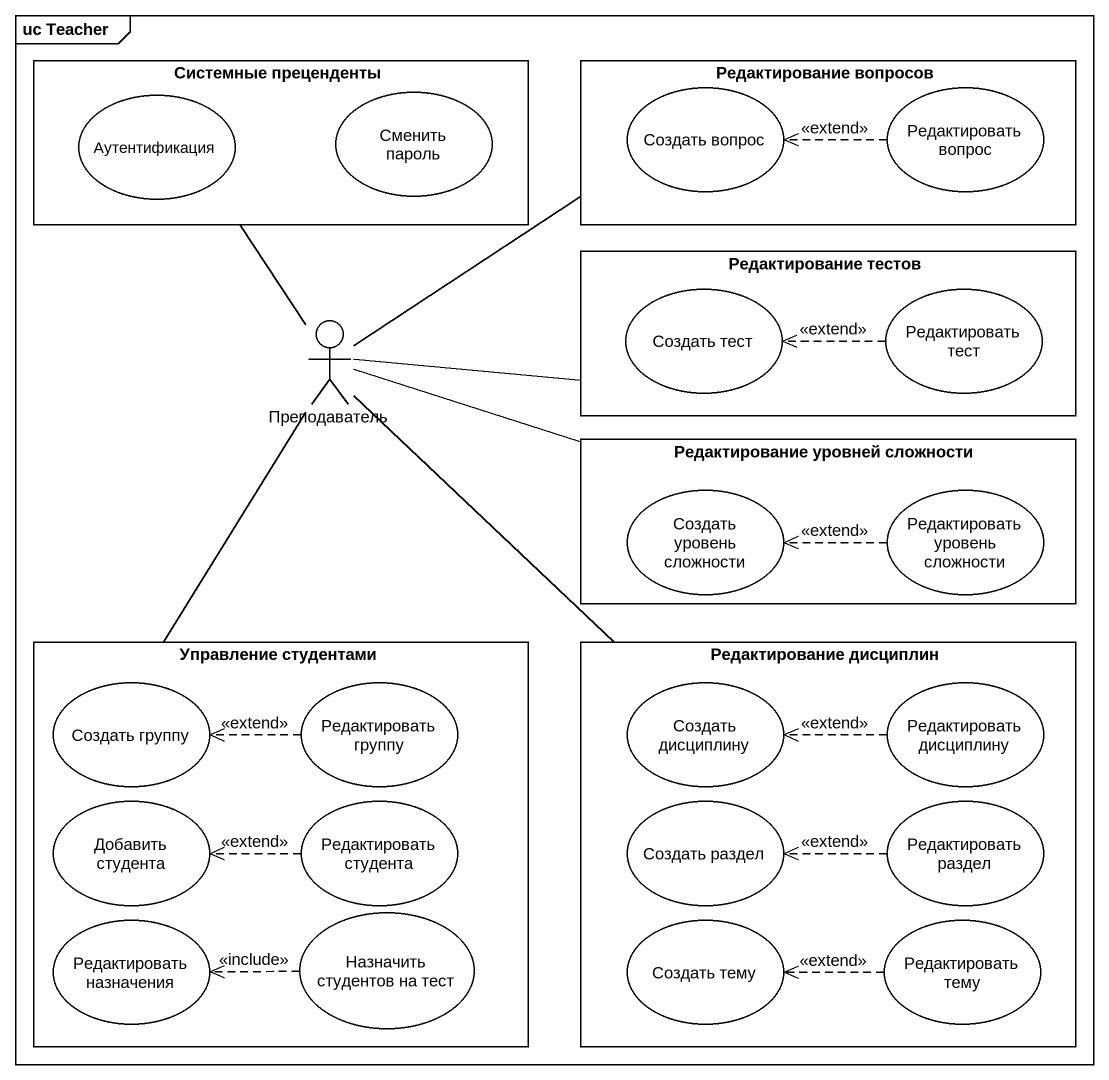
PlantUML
@startuml
mainframe uc Teacher
rectangle "Системные преценденты" as Системные_преценденты {
  usecase Аутентификация
  usecase "Сменить пароль" as Сменить_пароль
}
rectangle "Редактирование вопросов" as Редактирование_вопросов {
  usecase "Cоздать вопрос" as Cоздать_вопрос
  usecase "Редактировать вопрос" as Редактировать_вопрос
}
rectangle "Редактирование тестов" as Редактирование_тестов {
  usecase "Создать тест" as Создать_тест
  usecase "Редактировать тест" as Редактировать_тест
}
actor Преподаватель
rectangle "Редактирование уровней сложности" as Редактирование_уровней {
  usecase "Создать уровень сложности" as Создать_уровень_сложности
  usecase "Редактировать уровень сложности" as Редактировать_уровень
}
rectangle "Управление студентами" as Управление_студентами {
  usecase "Создать группу" as Создать_группу
  usecase "Редактировать группу" as Редактировать_группу
  usecase "Добавить студента" as Добавить_студента
  usecase "Редактировать студента" as Редактировать_студента
  usecase "Редактировать назначения" as Редактировать_назначения
  usecase "Назначить студентов на тест" as Назначить_студентов_на_тест
}
rectangle "Редактирование дисциплин" as Редактирование_дисциплин {
  usecase "Создать дисциплину" as Создать_дисциплину
  usecase "Редактировать дисциплину" as Редактировать_дисциплину
  usecase "Создать раздел" as Создать_раздел
  usecase "Редактировать раздел" as Редактировать_раздел
  usecase "Создать тему" as Создать_тему
  usecase "Редактировать тему" as Редактировать_тему
}
Редактировать_вопрос .left.> Cоздать_вопрос : <<extend>>
Преподаватель -up- Системные_преценденты
Преподаватель -right- Редактирование_вопросов
Преподаватель -right- Редактирование_тестов
Преподаватель -right- Редактирование_уровней
Преподаватель -- Редактирование_дисциплин
Редактировать_тест .left.> Создать_тест : <<extend>>
Редактировать_уровень .left.> Создать_уровень_сложности : <<extend>>
Управление_студентами -up- Преподаватель
Редактировать_группу .left.> Создать_группу : <<extend>>
Редактировать_дисциплину .left.> Создать_дисциплину : <<extend>>
Редактировать_студента .left.> Добавить_студента : <<extend>>
Редактировать_раздел .left.> Создать_раздел : <<extend>>
Назначить_студентов_на_тест .left.> Редактировать_назначения : <<include>>
Редактировать_тему .left.> Создать_тему : <<extend>>
@enduml
